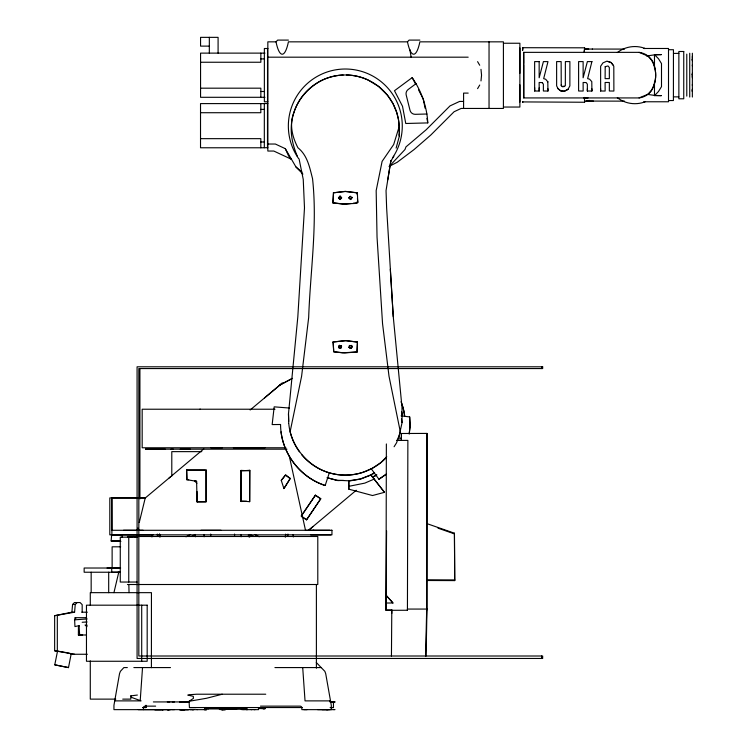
<?xml version="1.0" encoding="UTF-8"?>
<svg xmlns="http://www.w3.org/2000/svg" width="747" height="747" viewBox="0 0 747 747"><rect width="100%" height="100%" fill="white"/><g stroke="black" fill="none" stroke-linecap="round" stroke-linejoin="round"><path stroke-width="1.12" d="M151.408 667.678L151.445 592.66L90.284 592.66L90.284 605.397M401.419 439.049L401.419 433.475L401.419 440.17L396.75 440.263M401.12 433.493L426.995 433.419L426.995 609.748L426.696 609.066L407.442 609.066L407.432 610.262L385.994 610.308L386.003 603.025L393.09 602.978M519.884 84.841L519.884 102.04M523.74 97.922L523.74 52.355L639.068 52.355L648.041 56.072L651.571 60.218A28.685 28.339 -90 0 1 651.571 90.07L648.041 94.206L639.058 97.932L523.74 97.932L523.74 64.625M539.185 87.847L539.185 91.041L534.637 91.003L534.637 61.59L539.194 61.627M534.675 91.041L534.675 87.642M542.443 82.628L539.147 82.478L539.185 91.041M539.157 61.59L539.157 77.791L543.414 61.59L547.981 61.627L543.667 78.65L545.683 79.257L547.887 81.909M561.24 85.858L561.137 61.59L556.627 61.59L556.636 85.868L558.093 88.837L560.885 90.901L564.396 91.181L568.383 89.136L564.489 91.283L560.502 90.817L557.654 88.23M591.941 61.618L587.385 61.59L583.127 77.791L583.127 61.59L578.608 61.59L578.608 91.003L583.155 91.041L583.118 82.478L586.19 82.572L587.347 84.178L587.385 91.041L587.347 88.772M600.625 91.041L600.625 66.25L602.95 62.879L606.919 61.142L611.261 62.617L613.801 66.203L613.885 91.041L609.337 91.003L609.337 82.478L605.107 82.478L605.135 91.041L600.588 91.003L600.625 88.744M692.357 97.045L692.357 53.242M692.357 91.171L692.357 90.807M692.357 90.126L692.357 89.323M692.357 75.68L692.357 76.297M692.357 74.803L692.357 74.065L692.357 74.653M692.357 91.274L692.357 89.509M692.357 85.475L692.357 84.476M692.357 77.791L692.357 73.178M692.357 65.979L692.357 64.933M692.357 60.367L692.357 58.826L692.357 59.386M692.357 57.949L692.357 57.295M692.357 56.408L692.357 56.893M197.199 501.732L206.041 501.891L206.107 469.975L186.647 469.984L186.899 479.723L196.61 481.301L197.068 501.928L206.163 501.695L206.107 469.975M240.954 500.948L249.675 501.685L249.759 470.283L241.104 470.965L240.954 500.948L241.104 501.517L246.557 501.265M386.367 443.951L386.003 603.025M385.994 610.308L386.572 530.93M391.447 656.006L391.792 610.038L391.802 613.399M407.432 610.262L407.871 440.394L396.554 440.431M425.566 656.006L426.696 609.066M426.07 656.006L426.995 609.048L426.686 609.767L426.995 433.419M561.137 85.037L562.267 86.615L565.339 85.821L565.376 61.59L569.886 61.59L569.868 85.896L567.86 89.575M82.6 634.987L78.388 634.987L78.426 626.929L79.079 625.622L74.952 626.584L74.625 619.833L75.158 617.676L86.549 617.694M426.742 580.503L454.727 580.596L454.437 533.199L427.051 523.666M454.727 580.596L454.437 533.199M146.001 705.289L145.973 707.53L142.817 707.54M186.899 479.723L186.647 469.984M584.443 49.61L584.229 52.355L584.593 47.817L522.685 47.705M120.939 541.286L111.135 540.949L111.648 534.824M122.135 537.354L122.191 535.375L119.361 534.74M333.097 202.773L333.395 192.801L345.301 191.503L357.402 192.847L357.748 202.698L356.02 203.399L342.406 204.052L332.779 202.829L333.517 193.8M522.695 101.919L584.593 102.246L584.649 101.069L624.557 101.144M356.879 351.809L357.43 342.014L345.385 340.716L332.985 341.995L333.825 351.818L344.881 352.911L357.234 351.977L357.43 342.014M142.528 667.575L140.203 700.882L114.73 700.882M151.93 536.944L152.099 534.6M348.821 489.173L348.821 480.797L360.259 479.014L370.848 474.868L384.481 492.32L372.52 495.532L348.821 489.173L348.821 480.797L336.664 480.246L327.037 477.697L337.915 480.592L343.564 480.405M58.042 651.44L54.643 650.758L54.643 615.696L71.899 612.195L72.571 604.472L74.457 602.549L80.106 602.549L82.179 604.65L82.179 612.195M54.643 615.696L74.579 612.195L75.251 604.472L77.137 602.549M288.715 423.316L288.482 413.791L297.82 316.877L304.487 207.871L303.245 179.42L299.071 158.859M285.317 537.177L285.615 534.124A63.103 63.103 0 0 1 285.485 536.299M480.984 80.928L481.554 75.148L480.984 69.359M287.735 536.197L287.95 534.068M230.636 708.52L225.445 708.642L225.37 709.641C223.745 711.06 217.975 708.221 220.188 709.641L219.982 708.726M245.66 708.94L225.547 708.94L225.37 709.641L225.333 708.707L224.987 709.641M387.758 179.803L390.858 160.773L386.04 190.616L386.629 207.881L393.23 316.336L401.998 407.33L402.045 422.503M249.675 501.685L249.759 470.283M352.22 197.432L350.511 199.57L349.064 197.553L350.679 196.284L349.661 196.526L349.157 198.413L350.791 199.374L352.22 197.432L349.661 196.526M68.491 667.594L71.217 653.756L66.53 652.645L57.538 651.095L54.764 664.83L68.491 667.594L54.764 664.83M339.213 345.497L341.398 345.861L340.884 348.158L338.718 347.785L339.399 345.357L341.631 346.169L340.697 348.289L338.484 347.476L339.399 345.357M398.758 437.537L401.97 423.082L401.466 418.964M137.915 528.054L137.364 530.286L111.873 530.286L111.835 497.913L145.366 497.913L203.763 448.91M139.269 522.48L145.245 497.941M591.913 61.59L587.637 78.65L589.57 79.154L591.792 81.628L591.904 91.041L591.895 88.762M113.936 592.66L118.764 572.23M71.217 653.756L70.237 653.746M396.115 148.13L399.337 136.215L399.3 128.96M315.327 495.429L301.284 516.009L306.522 519.865L320.771 498.781L315.318 495.214L320.771 498.781M289.462 408.049L274.177 406.844L272.16 424.576L280.573 424.501C280.573 451.664 299.286 477.268 325.188 485.485L329.324 472.823M349.054 347.448L349.857 345.431L352.089 346.197L351.277 348.214L349.054 347.448L351.277 348.214L352.089 346.197L351.277 345.422L349.194 346.132L349.876 348.223L351.949 347.514L351.277 345.422M477.585 88.65L479.723 85.037M283.925 488.575L290.312 478.388L285.345 475.083L281.255 480.386L283.925 488.575L290.312 478.388M390.672 161.361L393.865 156.216M394.099 446.743L396.564 442.794L400.392 432.177L389.019 376.264L382.548 323.647L377.039 237.144L376.171 190.616L382.109 161.361L393.688 144.507L399.243 126.458L398.45 119.436L396.657 112.283L392.931 103.525L387.562 95.355L378.57 86.428L367.907 79.929A53.102 52.131 0 0 0 322.723 79.92C309.389 86.503 298.651 98.081 293.963 112.283C289.164 124.357 292.133 136.617 297.941 147.775C307.456 155.357 309.66 167.44 312.535 178.617C317.606 224.875 310.285 271.254 308.67 317.512L301.601 376.264L290.125 431.729C294.888 450.301 309.09 466.044 327.307 472.197A54.466 52.085 0 0 0 363.313 472.197L372.277 468.313L380.643 462.795L386.741 456.697M306.522 519.865L320.584 498.931M315.318 495.214L301.284 516.009L302.311 517.251L306.625 519.529M339.773 196.218L341.622 197.684L340.249 199.524L338.494 198.011L340.165 196.144L341.631 197.974L339.848 199.468L338.456 197.787L340.165 196.144M356.02 203.399L357.701 201.195M281.255 480.386L285.774 474.896L289.911 478.556M389.299 166.348L404.977 149.531L405.957 146.898L426.079 129.838L450.021 105.897L459.592 101.433L463.588 101.433M291.031 159.074L273.804 151.043L267.837 151.043L267.837 41.841L276.007 41.841L277.651 40.095L288.417 40.095M276.007 41.841C279.415 58.35 285.009 58.341 288.417 41.841L407.47 41.841L409.104 40.095L419.87 40.095M349.194 346.132L349.857 345.431M654.503 95.401L661.384 95.635L654.484 95.635L658.471 91.526L661.497 86.661L661.497 63.588L658.481 58.724L654.484 54.615L661.384 54.615L654.503 54.848M250.152 409.982L282.394 382.968L264.531 397.918M356.272 490.256L308.455 530.351L305.495 530.286L289.276 456.006M169.083 478.005L170.307 476.978M313.142 526.458L308.455 530.351L313.88 530.277M412.185 77.623L394.481 90.723L402.521 106.279L405.761 123.488L427.779 122.91C426.976 106.728 421.364 90.929 412.185 77.623L415.369 83.757M416.135 83.608L408.17 89.5A5.257 5.257 0 0 0 406.2 95L410.019 110.332A5.257 5.257 0 0 0 415.127 114.319L426.967 114.011M372.809 474.093L374.583 472.786M371.324 468.817L378.934 479.275L386.432 474.009M378.934 479.275L386.479 474.065M302.414 707.54L204.939 707.54L204.398 709.641L206.704 709.641L206.592 707.54L189.439 707.558L189.066 701.284L193.408 698.398L193.324 696.353L187.674 695.074M374.546 472.487L370.848 474.868L384.481 492.32M185.975 536.794L190.532 534.497M292.142 378.486L279.677 385.172L292.507 378.327M389.14 166.385L397.189 162.286L414.118 149.521L430.86 134.974L454.101 111.733L461.142 108.446L503.413 108.446L503.413 41.841L419.87 41.841C416.462 58.35 410.878 58.35 407.47 41.841M372.828 476.866L376.88 474.905M374.144 479.088L364.835 483.113L349.054 486.278M191.848 536.15L195.499 534.637M370.988 475.045L360.792 478.986L348.905 481.077M111.135 540.949L119.632 540.697M644.624 101.975L641.869 102.825A28.573 28.573 0 0 1 617.339 97.698M264.466 708.081L258.705 708.081L265.185 708.445M189.439 707.558L196.069 707.558M329.632 701.312L332.312 702.273L335.142 701.928L330.062 702.133M222.251 694.215L206.545 698.268L189.066 701.284M589.523 100.406L586.199 101.116L593.491 101.116M263.187 708.67L265.138 708.632L258.686 708.445L265.138 708.632M263.205 708.632L264.447 708.445M646.491 56.016L654.484 54.848M122.723 699.127L130.837 699.127L130.837 695.868L137.373 695.046M333.395 192.801L345.31 191.353L357.402 192.847M351.006 203.511L345.385 204.183L332.779 202.829M353.247 203.24L356.627 202.829M332.985 341.995L345.992 340.585L357.131 342.07M225.491 708.94L236.687 708.94M188.842 694.775L196.601 694.215L265.745 694.215M74.625 619.833L87.175 618.946M82.179 622.27L87.138 621.971M357.234 351.977L342.35 352.808L333.629 351.753L333.283 342.089M167.673 709.65L170.185 709.641M186.825 470.218L204.977 470.236M225.333 708.707L246.361 708.772M330.501 707.54L333.461 707.54L333.461 702.703L329.586 701.293M645.203 101.76L643.867 101.769L668.509 101.769L668.509 48.48L643.867 48.48L645.203 48.499M586.18 49.059L584.658 49.078L584.593 47.817M145.366 497.913L109.809 497.913L109.809 534.843L331.948 534.843L331.948 530.286L313.114 530.277M138.242 709.641L168.906 709.641M329.464 709.641L326.383 709.641M78.388 634.987L85.914 634.987M188.347 709.641L179.635 709.641L185.013 709.641M330.977 534.843L310.696 534.852M118.045 572.221L120.034 572.211M143.069 707.53L145.973 707.53L145.954 705.411M588.066 97.932L583.762 97.932L584.378 97.399L584.593 102.246M331.369 530.286L331.948 530.286M386.395 610.038L392.035 610.028M154.648 709.641L163.229 709.641L162.239 709.641M179.588 709.641L184.658 709.641M180.69 709.641L187.32 709.641M221.644 709.641L222.214 709.641M322.078 709.641L334.105 709.641M333.928 709.641L335.029 709.641M503.413 43.242L519.884 43.242L519.884 107.045L503.413 107.045M209.328 46.118L200.56 46.118L200.56 37.35L218.087 37.35L218.087 53.121M267.874 48.508L264.363 48.508L264.363 101.788L267.837 101.788M586.768 49.059L592.446 49.059M264.97 53.121L200.56 53.121L200.56 97.297L264.97 97.297M267.837 57.183L468.182 57.183M260.852 58.91L264.363 58.91M200.56 62.244L260.852 62.244L260.852 53.121M200.56 88.183L260.852 88.183L260.852 97.297M547.924 88.753L547.934 91.041L543.386 91.003L543.377 84.178L542.303 82.646M587.357 91.003L591.904 91.041M260.852 91.507L264.363 91.507M468.182 93.104L463.588 93.104L463.588 108.446M267.837 103.544L264.326 103.544L264.326 147.775L200.523 147.775L200.523 103.6L264.326 103.6M260.824 109.389L264.326 109.389M200.523 112.722L260.824 112.722L260.824 103.6M200.523 138.662L260.824 138.662L260.824 147.775M260.824 141.986L264.326 141.986M267.837 144.031L275.354 144.031L285.307 148.672L295.943 166.936L302.908 174.107M264.326 147.71L267.837 147.71M199.804 409.225L200.476 409.225M274.98 409.225L142.173 409.225L142.173 447.78L285.877 447.78M210.859 447.78L222.363 447.78M286.941 449.18L145.478 449.18L165.18 449.18M170.923 449.18L173.192 449.18M180.251 449.18L190.28 449.19M201.793 451.636L171.791 451.636L171.791 476.035M123.498 530.286L143.116 530.286M200.999 530.286L221.019 530.286M329.866 530.286L138.391 530.286M117.27 534.843L153.219 534.843M157.701 534.843L159.933 534.843M120.669 546.813L112.125 546.813L112.125 568.019M120.669 568.019L84.15 568.019L84.15 572.23L120.304 572.23M137.065 582.044L120.267 582.044L120.267 537.168L137.065 537.168L133.181 536.486L130.949 537.168L128.895 536.486L127.84 537.168L127.448 536.486L317.792 536.486L317.792 584.509L127.448 584.509M72.571 604.472L75.251 604.472M71.899 612.195L74.579 612.195M81.74 612.195L87.352 612.195M54.643 650.758L74.579 654.26M71.899 654.26L87.371 654.26M127.326 667.575L123.881 667.575L120.388 671.338L119.529 673.673L113.946 705.299L113.946 709.641L206.471 709.65L204.454 709.641M133.853 667.575L170.493 667.575M274.924 667.575L321.359 667.575M115.776 699.127L90.284 699.127L90.284 660.936M330.51 700.882L305.037 700.882L302.712 667.575M181.297 701.928L179.551 701.928L184.939 701.937M184.752 701.937L188.216 701.937M153.368 701.928L174.527 701.928M167.337 701.928L169.971 701.928M172.053 701.928L189.449 701.928M155.637 706.139L145.151 706.139A1.755 1.755 0 0 0 143.396 707.895L143.396 709.641M260.479 706.139L300.089 706.139A1.755 1.755 0 0 1 301.844 707.895L301.844 709.641L331.295 709.641L331.295 705.299L325.711 673.673L324.852 671.338L316.28 662.496M330.127 707.54L333.461 707.54M206.872 707.708L246.034 707.708M257.846 707.708L265.045 707.708M206.368 708.081L246.874 708.081M207.106 708.24L243.811 708.24L243.905 709.641M259.321 708.24L258.658 708.24L258.583 709.641L241.757 709.641L240.795 708.24M246.818 708.445L206.2 708.296M206.331 708.8L208.469 708.8M208.553 708.94L219.683 708.94M169.392 709.641L167.328 709.641L170.895 709.641M192.203 709.641L193.678 709.641M221.878 709.641L223.026 709.641M161.576 709.641L163.051 709.641M171.642 709.641L174.49 709.641M187.628 709.641L188.842 709.641M190.298 709.641L191.596 709.641M584.499 49.059L588.739 49.059M592.278 49.059L624.557 49.087M668.509 49.713L673.449 49.713L673.411 100.546L668.509 100.546M673.449 53.401L678.864 53.401M673.411 96.867L678.864 96.867M264.998 447.789L233.4 447.78M113.591 568.019L120.099 568.028M118.119 572.23L111.742 572.23L111.705 568.019M317.624 709.641L324.712 709.65M154.853 709.641L160.782 709.641M192.091 709.641L193.548 709.641M197.413 709.641L196.975 709.641M251.113 709.641L251.842 709.641M254.064 709.641L255.054 709.641M303.796 709.641L307.073 709.65M325.29 709.641L327.886 709.641M426.752 579.831L454.727 579.915M246.351 709.641L247.453 709.641L247.238 709.192M107.054 568.019L112.573 568.047M397.899 438.153L401.419 438.209M206.172 708.67L208.432 708.632M562.267 86.615L564.022 86.661M523.675 52.355L523.74 63.486M111.303 534.992L122.191 535.375M241.104 501.517L241.076 470.414L249.675 470.806M186.657 479.546L188.664 479.705M234.782 708.529L236.855 708.698M87.25 625.239L85.074 625.052L87.035 626.64M401.092 415.864L409.673 416.919L410.131 426.079L409.207 434.054L410.066 426.079L409.673 416.919M218.003 708.445L219.889 708.707M647.63 94.402L654.484 95.401M644.624 48.275L641.869 47.425A28.573 28.573 0 0 0 617.339 52.551M607.909 61.413L611.261 62.617M438.003 528.157L454.437 533.881M331.323 701.919L333.059 702.553M330.137 701.489L332.312 702.273M141.127 700.901L131.463 697.371L130.837 695.868M325.188 485.485C301.779 477.968 283.879 456.249 281.049 431.822M194.659 480.498L196.61 481.301M249.741 534.637L253.392 536.15M254.708 534.497L259.256 536.794M57.538 651.095L58.005 651.3M295.943 166.936L301.835 172.034M194.491 480.881L196.928 483.262M547.934 91.041L547.812 81.6M392.38 602.194L386.031 595.238L392.875 602.978M610.878 62.356L613.119 65.036M290.807 158.971L288.631 156.02L285.307 148.672M75.158 617.676L75.83 618.591M477.585 61.646L479.723 65.25M418.563 89.901L423.344 99.108L425.034 108.175M248.312 535.113L249.209 537.14M297.409 156.394C291.76 143.256 289.164 129.203 293.123 115.141A53.989 53.989 0 0 1 343.181 75.017M249.881 536.047L250.04 536.561M426.939 118.371L427.779 122.91M409.888 49.638L411.13 57.183M404.529 416.098L403.735 410.495A55.269 50.703 58.6 0 0 401.027 401.746M401.484 411.793L402.054 415.986M349.064 197.553L349.157 198.413M159.625 534.124L159.923 537.177M157.29 534.068L157.505 536.197M293.141 534.6L293.31 536.944M357.094 192.67L357.243 194.902M357.458 198.244L357.748 202.698M390.308 269.284L393.258 316.625M241.076 470.414L241.104 470.965M79.079 625.622L79.649 634.987M399.047 127.578L398.87 122.181A53.989 53.989 0 0 0 346.608 74.989M399.272 134.058L399.337 136.215M288.482 413.791L288.715 421.513M128.848 584.509L129.044 592.66M222.055 708.94L222.074 709.641M399.3 128.372L399.365 136.215M196.984 491.433L197.068 501.928M692.357 59.321L692.357 60.74M692.357 90.564L692.357 91.461M519.884 47.976L519.884 73.299M111.835 497.913L111.891 534.843M689.733 53.242L689.733 97.045M686.782 54.12L686.782 96.12M654.484 54.615L654.484 68.369M654.484 81.881L654.484 95.635M541.575 366.805L541.575 368.56M541.575 656.006L541.575 658.462M489.042 41.841L489.042 108.446M316.392 584.509L316.392 668.201M267.529 48.508L267.529 101.788M267.491 103.544L267.491 147.71M249.872 534.46L249.872 536.776M241.113 534.46L241.113 536.776M234.539 534.058L234.539 536.495M210.701 534.058L210.701 536.495M209.328 37.35L209.328 53.121M204.127 534.46L204.127 536.776M195.369 534.46L195.369 536.776M141.706 605.182L141.706 661.263M139.922 368.56L139.922 498.903M128.755 537.168L128.755 582.044M108.689 572.23L108.689 592.66M91.162 572.23L91.162 592.66M57.323 615.696L57.323 650.758M298.464 158.373A56.968 56.968 0 0 1 307.232 83.608A56.968 56.968 0 0 1 382.511 82.833A56.968 56.968 0 0 1 392.819 157.412M376.469 475.157A59.975 59.499 0.1 0 1 372.482 477.38M401.69 403.604A60.768 60.292 8.8 0 1 404.743 416.144M386.152 457.799A56.791 56.791 0 0 1 301.517 454.493M299.435 451.814A56.791 56.791 0 0 1 288.781 423.717M401.849 412.96A56.791 56.791 0 0 1 402.063 416.238M639.068 52.355A18.096 18.096 0 0 1 654.848 68.136A30.422 30.422 0 0 1 651.132 91.125A18.096 18.096 0 0 1 639.068 97.932M159.755 536.299A63.103 63.103 0 0 1 159.606 534.124M605.201 66.679L605.107 78.64L609.337 78.64L609.337 67.538L608.011 65.941L605.201 66.679M522.695 101.816L522.685 102.348L522.695 101.816M522.704 47.995L522.676 50.254L522.704 47.995M683.748 51.496L678.864 51.496L678.864 98.791L683.748 98.791L683.748 51.496M542.667 366.805L137.075 366.805L137.075 658.462L542.667 658.462L542.667 656.006L138.83 656.006L138.83 368.56L542.667 368.56L542.667 366.805M147.178 605.182L86.465 605.182L86.465 661.263L147.178 661.263L147.178 605.182"/></g></svg>
